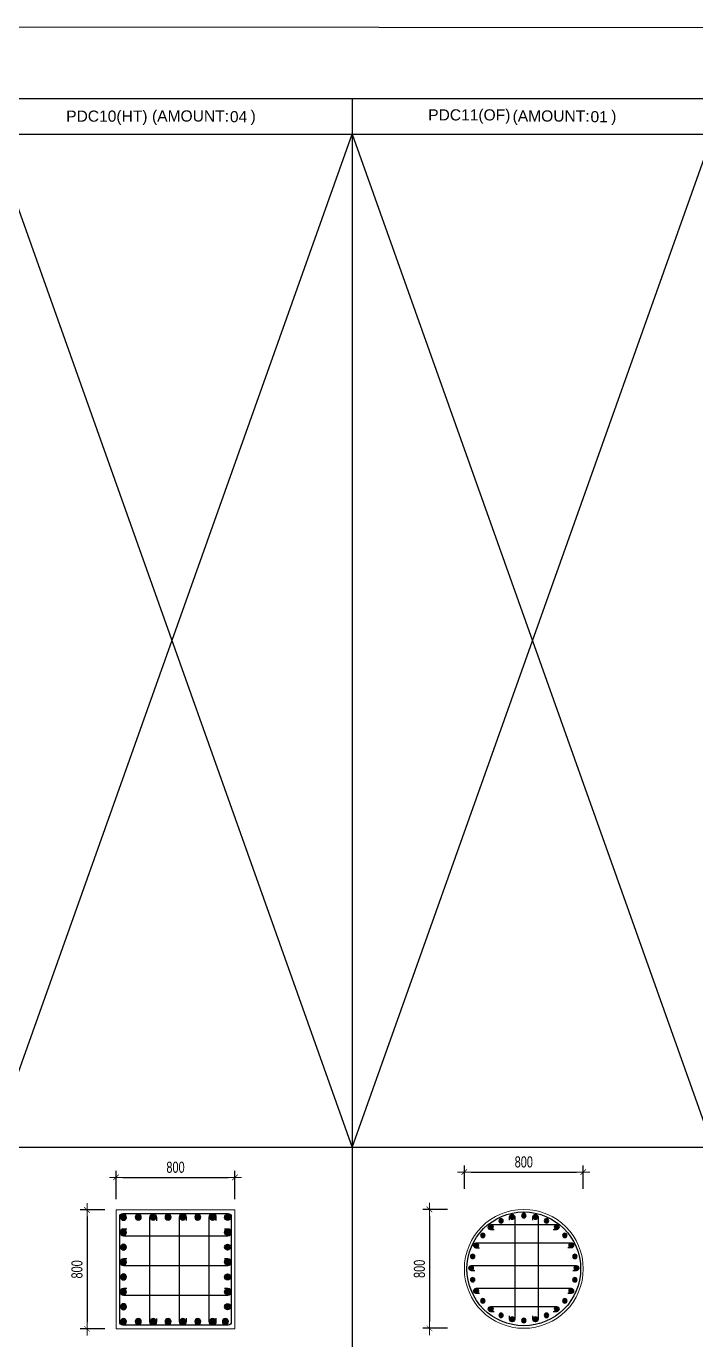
# Model space of a CAD drawing. Header units: millimetres. Extents: x 49323 to 538172, y -39336 to 181761.
# Drawn here: x 273898 to 278402, y 138126 to 146960 of the extents above; entities that cross this region are included whole.
import ezdxf
from ezdxf.enums import TextEntityAlignment as Align

# ---------------------------------------------------------------- set-up
doc = ezdxf.new("R2010")
doc.units = ezdxf.units.MM
doc.linetypes.add('CENTER2', pattern=[1.125, 0.75, -0.125, 0.125, -0.125])
doc.layers.get('Defpoints').update_dxf_attribs({"color": 151, "lineweight": 9})
for name, color, linetype in [('2', 2, 'Continuous'), ('A-ANNO-LEAD', 4, 'Continuous'), ('CEN', 1, 'CENTER2'), ('STL', 3, 'Continuous'), ('TIT1', 3, 'Continuous')]:
    doc.layers.add(name, color=color, linetype=linetype)
doc.layers.add('NDC_S_CONTINUOUS', color=3, linetype='Continuous', lineweight=20)
doc.layers.add('NDC_S_DIM', color=1, linetype='Continuous', lineweight=15)
doc.styles.add('NDC_ARIAL', font='arial.ttf', dxfattribs={"width": 0.85})
doc.styles.add('NDC_DIM', font='', dxfattribs={"width": 0.75})
doc.styles.get('NDC_DIM').set_extended_font_data('Dotum')
doc.dimstyles.new('NDC_dim_30', dxfattribs={"dimscale": 30, "dimtxt": 2.5, "dimasz": 1.5, "dimexe": 1.5, "dimexo": 2.5, "dimgap": 1, "dimtad": 1, "dimdec": 0, "dimzin": 0, "dimdsep": 46, "dimtxsty": 'NDC_DIM', "dimblk": 'DIMMARK', "dimcen": 0.09, "dimdle": 1.2, "dimclrd": 1, "dimclre": 1, "dimclrt": 3, "dimadec": 0, "dimazin": 0, "dimtfac": 1, "dimtdec": 0, "dimtix": 1, "dimtofl": 0, "dimtmove": 0, "dimatfit": 3, "dimfxl": 8, "dimfxlon": 1, "dimtolj": 1, "dimtzin": 0, "dimarcsym": 0})

# ---------------------------------------------------------------- blocks, each defined once
blk = doc.blocks.new('8')
at = {"layer": '2'}
blk.add_hatch(color=256, dxfattribs=at).paths.add_polyline_path([(20, 0, 0.386127), (1.9, 19.9), (-1.9, 19.9, 0.386127), (-20, 0, 1)])
blk.add_circle((0, 0), 20, dxfattribs=at)
blk = doc.blocks.new('5')
at = {"layer": 'CEN', "rotation": 180}
blk.add_blockref('8', (0, 0), dxfattribs=at)
blk = doc.blocks.new('DIMMARK')
at = {"layer": 'NDC_S_DIM', "color": 1}
blk.add_line((-1.5, 0), (1, 0), dxfattribs=at)
at = {"layer": 'NDC_S_DIM', "color": 2, "const_width": 0.1}
blk.add_lwpolyline([(-0.42, -0.42), (0.42, 0.42)], dxfattribs=at)
blk = doc.blocks.new('*D1414')
at = {"layer": 'Defpoints', "color": 0, "ltscale": 40, "transparency": 16777216}
for p in [(275302.3, 139218.2), (274502.3, 138996.8), (275302.3, 138996.8)]:
    blk.add_point(p, dxfattribs=at)
at = {"layer": 'NDC_S_DIM', "color": 1, "lineweight": -2, "ltscale": 40, "transparency": 16777216}
for p, q in [((274502.3, 139071.8), (274502.3, 139263.2)), ((274547.3, 139218.2), (275257.3, 139218.2)), ((275302.3, 139071.8), (275302.3, 139263.2))]:
    blk.add_line(p, q, dxfattribs=at)
at = {"layer": 'NDC_S_DIM', "color": 1, "lineweight": -2, "ltscale": 40, "transparency": 16777216, "xscale": 45, "yscale": 45, "zscale": 45, "rotation": 180}
blk.add_blockref('DIMMARK', (274502.3, 139218.2), dxfattribs=at)
at = {"layer": 'NDC_S_DIM', "color": 1, "lineweight": -2, "ltscale": 40, "transparency": 16777216, "xscale": 45, "yscale": 45, "zscale": 45}
blk.add_blockref('DIMMARK', (275302.3, 139218.2), dxfattribs=at)
at = {"layer": 'NDC_S_DIM', "color": 3, "ltscale": 40, "transparency": 16777216, "insert": (274902.3, 139285.8), "char_height": 75, "attachment_point": 5, "style": 'NDC_DIM'}
blk.add_mtext('\\A1;800', dxfattribs=at)
blk = doc.blocks.new('*D1415')
at = {"layer": 'Defpoints', "color": 0, "ltscale": 40, "transparency": 16777216}
for p in [(274502.3, 138999.4), (274306.9, 138199.4), (274502.3, 138199.4)]:
    blk.add_point(p, dxfattribs=at)
at = {"layer": 'NDC_S_DIM', "color": 1, "lineweight": -2, "ltscale": 40, "transparency": 16777216}
for p, q in [((274427.3, 138999.4), (274261.9, 138999.4)), ((274306.9, 138954.4), (274306.9, 138244.4)), ((274427.3, 138199.4), (274261.9, 138199.4))]:
    blk.add_line(p, q, dxfattribs=at)
at = {"layer": 'NDC_S_DIM', "color": 1, "lineweight": -2, "ltscale": 40, "transparency": 16777216, "xscale": 45, "yscale": 45, "zscale": 45}
for p, rotation in [((274306.9, 138999.4), 90), ((274306.9, 138199.4), 270)]:
    blk.add_blockref('DIMMARK', p, dxfattribs=dict(at, rotation=rotation))
at = {"layer": 'NDC_S_DIM', "color": 3, "ltscale": 40, "transparency": 16777216, "insert": (274239.4, 138599.4), "char_height": 75, "attachment_point": 5, "rotation": 90, "style": 'NDC_DIM'}
blk.add_mtext('\\A1;800', dxfattribs=at)
blk = doc.blocks.new('DÁDAS')
at = {"layer": 'TIT1', "color": 2, "style": 'NDC_ARIAL'}
blk.add_text('(AMOUNT:     )', height=75, dxfattribs=at).set_placement((-42061.2, 55767.2), align=Align.MIDDLE)
blk = doc.blocks.new('*D1630')
at = {"layer": 'Defpoints', "color": 0, "ltscale": 40, "transparency": 16777216}
for p in [(277645.5, 139254.1), (276845.5, 139065.9), (277645.5, 139065.9)]:
    blk.add_point(p, dxfattribs=at)
at = {"layer": 'NDC_S_DIM', "color": 1, "lineweight": -2, "ltscale": 40, "transparency": 16777216}
for p, q in [((276845.5, 139140.9), (276845.5, 139299.1)), ((276890.5, 139254.1), (277600.5, 139254.1)), ((277645.5, 139140.9), (277645.5, 139299.1))]:
    blk.add_line(p, q, dxfattribs=at)
at = {"layer": 'NDC_S_DIM', "color": 1, "lineweight": -2, "ltscale": 40, "transparency": 16777216, "xscale": 45, "yscale": 45, "zscale": 45, "rotation": 180}
blk.add_blockref('DIMMARK', (276845.5, 139254.1), dxfattribs=at)
at = {"layer": 'NDC_S_DIM', "color": 1, "lineweight": -2, "ltscale": 40, "transparency": 16777216, "xscale": 45, "yscale": 45, "zscale": 45}
blk.add_blockref('DIMMARK', (277645.5, 139254.1), dxfattribs=at)
at = {"layer": 'NDC_S_DIM', "color": 3, "ltscale": 40, "transparency": 16777216, "insert": (277245.5, 139321.6), "char_height": 75, "attachment_point": 5, "style": 'NDC_DIM'}
blk.add_mtext('\\A1;800', dxfattribs=at)
blk = doc.blocks.new('*D1631')
at = {"layer": 'Defpoints', "color": 0, "ltscale": 40, "transparency": 16777216}
for p in [(276808.3, 139003), (276611, 138203), (276808.3, 138203)]:
    blk.add_point(p, dxfattribs=at)
at = {"layer": 'NDC_S_DIM', "color": 1, "lineweight": -2, "ltscale": 40, "transparency": 16777216}
for p, q in [((276733.3, 139003), (276566, 139003)), ((276611, 138958), (276611, 138248)), ((276733.3, 138203), (276566, 138203))]:
    blk.add_line(p, q, dxfattribs=at)
at = {"layer": 'NDC_S_DIM', "color": 1, "lineweight": -2, "ltscale": 40, "transparency": 16777216, "xscale": 45, "yscale": 45, "zscale": 45}
for p, rotation in [((276611, 139003), 90), ((276611, 138203), 270)]:
    blk.add_blockref('DIMMARK', p, dxfattribs=dict(at, rotation=rotation))
at = {"layer": 'NDC_S_DIM', "color": 3, "ltscale": 40, "transparency": 16777216, "insert": (276543.5, 138603), "char_height": 75, "attachment_point": 5, "rotation": 90, "style": 'NDC_DIM'}
blk.add_mtext('\\A1;800', dxfattribs=at)
blk = doc.blocks.new('*U1095')
at = {"layer": 'STL', "xscale": -0.75, "yscale": 0.75, "zscale": 0.75, "rotation": 292.5000000000001}
blk.add_blockref('5', (0, 0), dxfattribs=at)
blk = doc.blocks.new('*U1094')
at = {"layer": 'NDC_S_DIM', "color": 0, "linetype": 'ByBlock', "lineweight": -2, "transparency": 16777216}
for p, rotation in [((-25527, 37966), 282.8571428571415), ((-25448.4, 37973.7), 269.9999999999987), ((-25370.1, 37963.8), 257.1428571428559), ((-25669.3, 37900), 308.571428571427), ((-25601.8, 37941), 295.7142857142843), ((-25296, 37936.7), 244.2857142857131), ((-25229.7, 37893.7), 231.4285714285703), ((-25725.9, 37844.9), 321.4285714285699), ((-25174.7, 37837.1), 218.5714285714274), ((-25796, 37704.6), 347.1428571428555), ((-25768.8, 37778.7), 334.2857142857127), ((-25133.6, 37769.7), 205.7142857142847), ((-25108.6, 37694.8), 192.8571428571419), ((-25100.9, 37616.2), 180), ((-25798.2, 37547.7), 12.8571428571428), ((-25110.9, 37537.9), 167.1428571428563), ((-25773.2, 37472.8), 25.71428571428561), ((-25138, 37463.8), 154.2857142857135), ((-25732.1, 37405.4), 38.57142857142841), ((-25677.1, 37348.8), 51.42857142857117), ((-25237.5, 37342.5), 128.5714285714279), ((-25180.9, 37397.6), 141.4285714285707), ((-25610.9, 37305.8), 64.28571428571395), ((-25536.7, 37278.7), 77.14285714285676), ((-25458.4, 37268.7), 89.99999999999955), ((-25379.8, 37276.5), 102.8571428571423), ((-25305, 37301.5), 115.7142857142852)]:
    blk.add_blockref('*U1095', p, dxfattribs=dict(at, rotation=rotation))
blk.add_blockref('*U1095', (-25805.9, 37626.2), dxfattribs=at)

msp = doc.modelspace()

# ---------------------------------------------------------------- linework, layer by layer
at = {"layer": '2', "lineweight": -2, "ltscale": 1000}
msp.add_lwpolyline([(275277.3, 138954.4), (275277.3, 138244.4, -0.414214), (275257.3, 138224.4), (274547.3, 138224.4, -0.414214), (274527.3, 138244.4), (274527.3, 138954.4, -0.414214), (274547.3, 138974.4), (275257.3, 138974.4, -0.414214)], format="xyb", close=True, dxfattribs=at)
at = {"layer": '2'}
for points in [[(274774.6, 138269), (274774.6, 138246.9, -1), (274729.5, 138246.9), (274729.5, 138948.9, -1), (274774.6, 138948.9), (274774.6, 138926.7)], [(274974.6, 138270.5), (274974.6, 138248.4, -1), (274929.5, 138248.4), (274929.5, 138950.4, -1), (274974.6, 138950.4), (274974.6, 138928.2)], [(275174.6, 138270.5), (275174.6, 138248.4, -1), (275129.5, 138248.4), (275129.5, 138950.4, -1), (275174.6, 138950.4), (275174.6, 138928.2)], [(274574.2, 138870.9), (274552, 138870.9, 1), (274552, 138825.9), (275254.1, 138825.9, 1), (275254.1, 138870.9), (275232, 138870.9)], [(274574.2, 138670.9), (274552, 138670.9, 1), (274552, 138625.9), (275254.1, 138625.9, 1), (275254.1, 138670.9), (275232, 138670.9)], [(274574.2, 138470.9), (274552, 138470.9, 1), (274552, 138425.9), (275254.1, 138425.9, 1), (275254.1, 138470.9), (275232, 138470.9)]]:
    msp.add_lwpolyline(points, format="xyb", dxfattribs=at)
at = {"layer": '2', "elevation": 0}
for points in [[(277149.6, 138929.6), (277149.6, 138951.7, -1), (277184.6, 138951.7), (277184.6, 138264.3, -1), (277149.6, 138264.3), (277149.6, 138286.5)], [(277306.5, 138929.6), (277306.5, 138951.7, -1), (277341.5, 138951.7), (277341.5, 138264.3, -1), (277306.5, 138264.3), (277306.5, 138286.5)], [(277045.7, 138865.7), (277023.6, 138865.7, -1), (277023.6, 138900.7), (277465.3, 138901.2, -1), (277465.3, 138866.1), (277443.2, 138866.1)], [(276947.9, 138743), (276925.7, 138743, -1), (276925.7, 138778), (277563.2, 138778.5, -1), (277563.2, 138743.5), (277541, 138743.5)], [(276915.1, 138590.5), (276893, 138590.5, -1), (276893, 138625.5), (277598, 138625.5, -1), (277598, 138590.5), (277575.9, 138590.5)], [(276947.9, 138437.1), (276925.7, 138437.1, -1), (276925.7, 138472.1), (277563.2, 138472.6, -1), (277563.2, 138437.5), (277541, 138437.5)], [(277045.7, 138314.4), (277023.6, 138314.4, -1), (277023.6, 138349.4), (277465.3, 138349.9, -1), (277465.3, 138314.9), (277443.2, 138314.9)]]:
    msp.add_lwpolyline(points, format="xyb", dxfattribs=at)
at = {"layer": '2', "lineweight": -2, "ltscale": 1000}
msp.add_circle((277245.5, 138603), 382.5, dxfattribs=at)
at = {"layer": 'A-ANNO-LEAD'}
msp.add_lwpolyline([(262048.7, 130339.8), (283383.7, 130326.6), (283383.7, 146946.6), (262048.7, 146959.8)], close=True, dxfattribs=at)
at = {"layer": 'NDC_S_CONTINUOUS', "ltscale": 70}
msp.add_lwpolyline([(275302.3, 138999.4), (275302.3, 138199.4), (274502.3, 138199.4), (274502.3, 138999.4), (275302.3, 138999.4)], dxfattribs=at)
msp.add_circle((277245.5, 138603), 400, dxfattribs=at)
at = {"layer": 'TIT1', "color": 2}
msp.add_line((262048.8, 146474.5), (283383.8, 146474.5), dxfattribs=at)
at = {"layer": 'TIT1'}
for p, q in [((276091, 146474.5), (276091, 130339.8)), ((262048.8, 146234.5), (283383.8, 146234.5)), ((283369.3, 139420), (262046.6, 139420))]:
    msp.add_line(p, q, dxfattribs=at)
at = {"layer": 'TIT1', "color": 8}
for p, q in [((273664.9, 139420), (276091, 146234.5)), ((273664.9, 146234.5), (276091, 139420)), ((276091, 139420), (278517.1, 146234.5)), ((276091, 146234.5), (278517.1, 139420))]:
    msp.add_line(p, q, dxfattribs=at)

# ---------------------------------------------------------------- block references
at = {"layer": 'NDC_S_DIM'}
for p in [(317154.5, 90580.1), (319580.6, 90580.1)]:
    msp.add_blockref('DÁDAS', p, dxfattribs=at)
at = {"layer": 'NDC_S_DIM', "rotation": 0.8126515942541631}
msp.add_blockref('*U1094', (303230, 101351.6), dxfattribs=at)
at = {"layer": 'STL', "xscale": -1}
for p in [(274552, 138949.4), (274552, 138848.4), (274552, 138748.4), (274552, 138648.4), (274552, 138548.4), (274552, 138448.4), (274552, 138348.4), (274552, 138248.4)]:
    msp.add_blockref('5', p, dxfattribs=at)
at = {"layer": 'STL', "xscale": -1, "rotation": 270}
for p in [(274652, 138950.4), (274752, 138950.4), (274852, 138950.4), (274952, 138950.4), (275052, 138950.4), (275152, 138950.4), (274552, 138248.4), (274652, 138248.4), (274752, 138248.4), (274852, 138248.4), (274952, 138248.4), (275052, 138248.4), (275152, 138248.4), (275238, 138248.4)]:
    msp.add_blockref('5', p, dxfattribs=at)
at = {"layer": 'STL'}
for p in [(275252.5, 138949.4), (275252.5, 138848.4), (275252.5, 138748.4), (275252.5, 138648.4), (275252.5, 138548.4), (275252.5, 138448.4), (275252.5, 138348.4)]:
    msp.add_blockref('5', p, dxfattribs=at)

# ---------------------------------------------------------------- texts
at = {"layer": 'TIT1', "color": 2, "style": 'NDC_ARIAL'}
for s, p in [('PDC10(HT)', (274440.4, 146346.1)), ('04', (275326.5, 146351.8)), ('PDC11(OF)', (276878.9, 146354.5)), ('01', (277752.6, 146351.8))]:
    msp.add_text(s, height=75, dxfattribs=at).set_placement(p, align=Align.MIDDLE)

# ---------------------------------------------------------------- dimensions: what is measured, and where the dimension line sits
at = {"layer": 'NDC_S_DIM', "ltscale": 40}
for base, p1, p2, picture, middle in [((275302.3, 139218.2), (274502.3, 138996.8), (275302.3, 138996.8), '*D1414', (274902.3, 139285.8)), ((277645.5, 139254.1), (276845.5, 139065.9), (277645.5, 139065.9), '*D1630', (277245.5, 139321.6))]:
    dim = msp.add_linear_dim(base=base, p1=p1, p2=p2, dimstyle='NDC_dim_30', dxfattribs=at)
    dim.commit()
    dim.dimension.update_dxf_attribs({"geometry": picture, "text_midpoint": middle})
for base, p1, p2, picture, middle in [((274306.9, 138199.4), (274502.3, 138999.4), (274502.3, 138199.4), '*D1415', (274239.4, 138599.4)), ((276611, 138203), (276808.3, 139003), (276808.3, 138203), '*D1631', (276543.5, 138603))]:
    dim = msp.add_linear_dim(base=base, p1=p1, p2=p2, angle=90, dimstyle='NDC_dim_30', dxfattribs=at)
    dim.commit()
    dim.dimension.update_dxf_attribs({"geometry": picture, "text_midpoint": middle})

doc.saveas('drawing.dxf')
